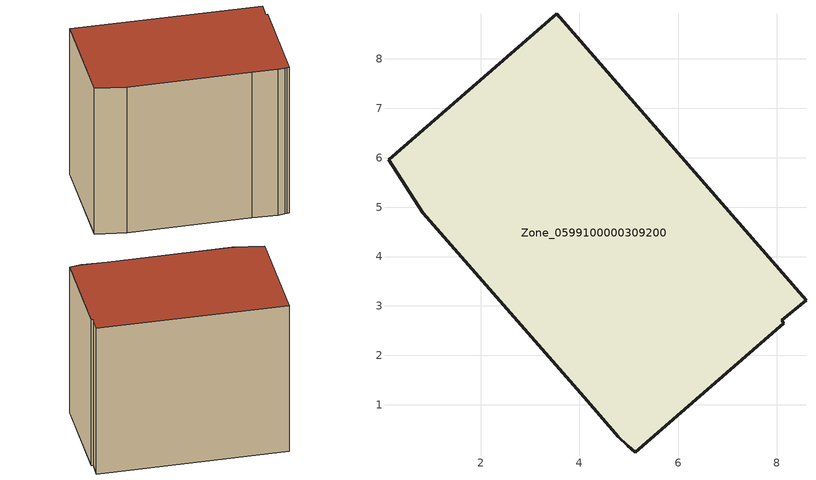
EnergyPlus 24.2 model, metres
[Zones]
Zone_0599100000309200
 floor ground (C_G): 8.09,2.71 8.14,2.65 5.13,0.04 5.05,0.11 4.98,0.17 4.78,0.35 4.1,1.15 0.83,4.89 0.14,5.96 3.54,8.91 8.59,3.12 z0
 wall outside (C_F): 5.05,0.11 5.13,0.04 8.14,2.65 8.09,2.71 8.59,3.12 3.54,8.91 0.14,5.96 0.83,4.89 4.1,1.15 4.78,0.35 4.98,0.17 5.05,0.11 z0:6.67
 roof outside (C_R): 8.14,2.65 8.09,2.71 8.59,3.12 3.54,8.91 0.14,5.96 0.83,4.89 4.1,1.15 4.78,0.35 4.98,0.17 5.05,0.11 5.13,0.04 z6.67
[BUILDING]
Pand.0599100000309200: North Axis=0; Terrain=City; Loads Convergence Tolerance Value=0.04; Temperature Convergence Tolerance Value=0.4; Solar Distribution=FullExterior; Maximum Number of Warmup Days=25; Minimum Number of Warmup Days=1
[Site:Location]
Rotterdam.The.Hague.AP_ZH_NLD Design_Conditions: Latitude=51.96; Longitude=4.45; Time Zone=1; Elevation=-4.5
[SITE:GROUNDTEMPERATURE:BUILDINGSURFACE]
18, 18, 18, 18, 18, 18, 18, 18, 18, 18, 18, 18
[MATERIAL] Thermal Absorptance=0.9; Solar Absorptance=0.7; Visible Absorptance=0.7
Name | Roughness | Thickness | Conductivity | Density | Specific Heat
G.TI.1946 | MediumSmooth | 0.15 | 1 | 540 | 1210
F.TI.1946 | Rough | 0.3 | 0.857143 | 1920 | 840
R.TI.1946 | MediumRough | 0.2 | 0.1 | 1500 | 1000
[CONSTRUCTION]
C_G: G.TI.1946
C_F: F.TI.1946
C_R: R.TI.1946
[ZONE]
Zone_0599100000309200: Type=1; Multiplier=1; Ceiling Height=Autocalculate; Volume=Autocalculate; Floor Area=autocalculate; Part of Total Floor Area=Yes
[ZONEINFILTRATION:DESIGNFLOWRATE]
Infil_Zone_0599100000309200: Zone or ZoneList or Space or SpaceList=Zone_0599100000309200; Schedule=AlwaysOn; Design Flow Rate Calculation Method=Flow/Area; Flow Rate per Floor Area=0.003; Constant Term Coefficient=1; Temperature Term Coefficient=0; Velocity Term Coefficient=0; Velocity Squared Term Coefficient=0
[HVACTEMPLATE:ZONE:IDEALLOADSAIRSYSTEM]
Zone_0599100000309200: Maximum Heating Supply Air Temperature=50; Minimum Cooling Supply Air Temperature=13; Maximum Heating Supply Air Humidity Ratio=0.0156; Minimum Cooling Supply Air Humidity Ratio=0.0077; Heating Limit=NoLimit; Cooling Limit=NoLimit; Dehumidification Control Type=ConstantSensibleHeatRatio; Cooling Sensible Heat Ratio=0.7; Dehumidification Setpoint=60; Humidification Control Type=None; Humidification Setpoint=30; Outdoor Air Method=None; Outdoor Air Flow Rate per Person=0.00944; Outdoor Air Flow Rate per Zone Floor Area=0; Outdoor Air Flow Rate per Zone=0; Demand Controlled Ventilation Type=None; Outdoor Air Economizer Type=NoEconomizer; Heat Recovery Type=None; Sensible Heat Recovery Effectiveness=0.7; Latent Heat Recovery Effectiveness=0.65
[ZONECONTROL:THERMOSTAT]
ThermostatControl_Zone_0599100000309200: Zone or ZoneList=Zone_0599100000309200; Control Type Schedule=DualSetpointControlType; Control 1=Thermostat_Zone_0599100000309200; Temperature Difference Between Cutout And Setpoint=0
[THERMOSTATSETPOINT:DUALSETPOINT]
Thermostat_Zone_0599100000309200: Heating Setpoint Temperature Schedule=HeatingSetpoint_Zone_0599100000309200; Cooling Setpoint Temperature Schedule=CoolingSetpoint_Zone_0599100000309200
[SCHEDULE:COMPACT]
HeatingSetpoint_Zone_0599100000309200: Through: 12/31, For: AllDays, Until: 24:00, 21
CoolingSetpoint_Zone_0599100000309200: Through: 12/31, For: AllDays, Until: 24:00, 24
DualSetpointControlType: Through: 12/31, For: AllDays, Until: 24:00, 4
AlwaysOn: Through: 12/31, For: AllDays, Until: 24:00, 1
